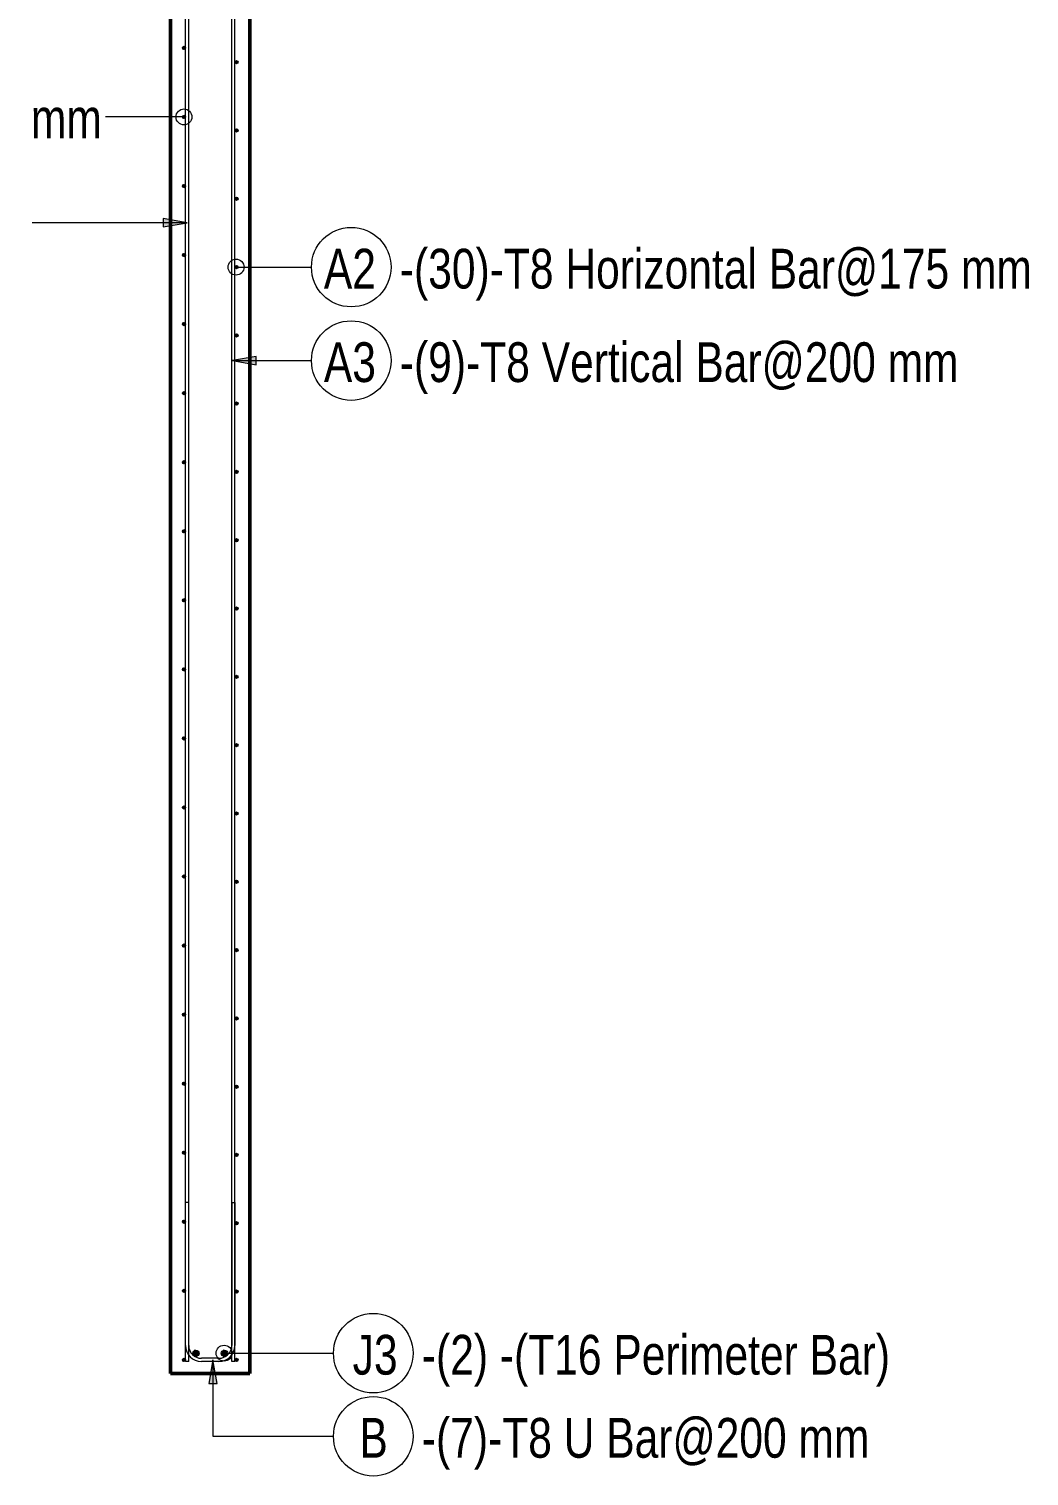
# Model space of a CAD drawing. Header units: millimetres. Extents: x 12491 to 23610, y -3081 to 6026.
# Drawn here: x 21096 to 23610, y -1653 to 1986 of the extents above; entities that cross this region are included whole.
import ezdxf

# ---------------------------------------------------------------- set-up
doc = ezdxf.new("R2010")
doc.units = ezdxf.units.MM
for name, color, linetype, lineweight in [('A-WALL', 113, 'Continuous', 25), ('S-RBAR', 171, 'Continuous', 18), ('S-RBAR-IDEN', 171, 'Continuous', 9)]:
    doc.layers.add(name, color=color, linetype=linetype, lineweight=lineweight)
doc.styles.add('Nirmala UI Semilight', font='NirmalaS.ttf', dxfattribs={"width": 0.8, "height": 100})

# ---------------------------------------------------------------- blocks, each defined once
blk = doc.blocks.new('M_Rebar Tag_rfa Dimension - DOT-793929-Elevation Right 1')
at = {"layer": 'S-RBAR-IDEN'}
blk.add_circle((11030.1, 1764.6), 100, dxfattribs=at)
blk = doc.blocks.new('M_Rebar Tag_rfa Dimension - ARROW-793927-Elevation Right 1')
at = {"layer": 'S-RBAR-IDEN'}
blk.add_circle((13474.4, 4008.8), 100, dxfattribs=at)
blk = doc.blocks.new('M_Rebar Tag_rfa MARK - DOT 1 MM-794228-Elevation Right 1')
at = {"layer": 'S-RBAR-IDEN'}
blk.add_circle((13474.4, 3609.3), 100, dxfattribs=at)

msp = doc.modelspace()

# ---------------------------------------------------------------- hatches: boundary and pattern name
at = {"layer": 'S-RBAR'}
h = msp.add_hatch(color=256, dxfattribs=at)
edge = h.paths.add_edge_path()
edge.add_arc((21485.42623, 1938.24212), 4, 0, 360)
for points in [[(21485.42623, 1934.24212), (21489.42623, 1938.24212), (21485.42623, 1942.24212), (21481.42623, 1938.24212)], [(21617.42623, 1898.41379), (21621.42623, 1902.41379), (21617.42623, 1906.41379), (21613.42623, 1902.41379)], [(21485.42623, 1760.5978), (21489.42623, 1764.5978), (21485.42623, 1768.5978), (21481.42623, 1764.5978)], [(21617.42623, 1726.65517), (21621.42623, 1730.65517), (21617.42623, 1734.65517), (21613.42623, 1730.65517)], [(21485.42623, 1586.95347), (21489.42623, 1590.95347), (21485.42623, 1594.95347), (21481.42623, 1590.95347)], [(21617.42623, 1554.89655), (21621.42623, 1558.89655), (21617.42623, 1562.89655), (21613.42623, 1558.89655)], [(21485.42623, 1413.30915), (21489.42623, 1417.30915), (21485.42623, 1421.30915), (21481.42623, 1417.30915)], [(21617.42623, 1383.13793), (21621.42623, 1387.13793), (21617.42623, 1391.13793), (21613.42623, 1387.13793)], [(21485.42623, 1239.66483), (21489.42623, 1243.66483), (21485.42623, 1247.66483), (21481.42623, 1243.66483)], [(21617.42623, 1211.37931), (21621.42623, 1215.37931), (21617.42623, 1219.37931), (21613.42623, 1215.37931)], [(21485.42623, 1066.02051), (21489.42623, 1070.02051), (21485.42623, 1074.02051), (21481.42623, 1070.02051)], [(21617.42623, 1039.62069), (21621.42623, 1043.62069), (21617.42623, 1047.62069), (21613.42623, 1043.62069)], [(21485.42623, 892.37619), (21489.42623, 896.37619), (21485.42623, 900.37619), (21481.42623, 896.37619)], [(21617.42623, 867.86207), (21621.42623, 871.86207), (21617.42623, 875.86207), (21613.42623, 871.86207)], [(21485.42623, 718.73186), (21489.42623, 722.73186), (21485.42623, 726.73186), (21481.42623, 722.73186)], [(21617.42623, 696.10345), (21621.42623, 700.10345), (21617.42623, 704.10345), (21613.42623, 700.10345)], [(21485.42623, 545.08754), (21489.42623, 549.08754), (21485.42623, 553.08754), (21481.42623, 549.08754)], [(21617.42623, 524.34483), (21621.42623, 528.34483), (21617.42623, 532.34483), (21613.42623, 528.34483)], [(21485.42623, 371.44322), (21489.42623, 375.44322), (21485.42623, 379.44322), (21481.42623, 375.44322)], [(21617.42623, 352.58621), (21621.42623, 356.58621), (21617.42623, 360.58621), (21613.42623, 356.58621)], [(21485.42623, 197.7989), (21489.42623, 201.7989), (21485.42623, 205.7989), (21481.42623, 201.7989)], [(21617.42623, 180.82759), (21621.42623, 184.82759), (21617.42623, 188.82759), (21613.42623, 184.82759)], [(21485.42623, 24.15458), (21489.42623, 28.15458), (21485.42623, 32.15458), (21481.42623, 28.15458)], [(21617.42623, 9.06897), (21621.42623, 13.06897), (21617.42623, 17.06897), (21613.42623, 13.06897)], [(21485.42623, -149.48975), (21489.42623, -145.48975), (21485.42623, -141.48975), (21481.42623, -145.48975)], [(21617.42623, -162.68966), (21621.42623, -158.68966), (21617.42623, -154.68966), (21613.42623, -158.68966)], [(21485.42623, -323.13407), (21489.42623, -319.13407), (21485.42623, -315.13407), (21481.42623, -319.13407), (21482.03433, -319.74217)], [(21617.42623, -334.44828), (21621.42623, -330.44828), (21617.42623, -326.44828), (21613.42623, -330.44828)], [(21485.42623, -496.77839), (21489.42623, -492.77839), (21485.42623, -488.77839), (21481.42623, -492.77839)], [(21617.42623, -506.2069), (21621.42623, -502.2069), (21617.42623, -498.2069), (21613.42623, -502.2069)], [(21485.42623, -670.42271), (21489.42623, -666.42271), (21485.42623, -662.42271), (21481.42623, -666.42271)], [(21617.42623, -677.96552), (21621.42623, -673.96552), (21617.42623, -669.96552), (21613.42623, -673.96552)], [(21485.42623, -844.06703), (21489.42623, -840.06703), (21485.42623, -836.06703), (21481.42623, -840.06703)], [(21617.42623, -849.72414), (21621.42623, -845.72414), (21617.42623, -841.72414), (21613.42623, -845.72414)], [(21485.42623, -1017.71136), (21489.42623, -1013.71136), (21485.42623, -1009.71136), (21481.42623, -1013.71136)], [(21617.42623, -1021.48276), (21621.42623, -1017.48276), (21617.42623, -1013.48276), (21613.42623, -1017.48276)], [(21485.42623, -1191.35568), (21489.42623, -1187.35568), (21485.42623, -1183.35568), (21481.42623, -1187.35568)], [(21617.42623, -1193.24138), (21621.42623, -1189.24138), (21617.42623, -1185.24138), (21613.42623, -1189.24138)], [(21513.07376, -1352.10845), (21522.01804, -1349.20228), (21522.01804, -1339.79772), (21513.07376, -1336.89155), (21507.5459, -1344.5)], [(21584.90378, -1352.10845), (21593.84805, -1349.20228), (21593.84805, -1339.79772), (21584.90378, -1336.89155), (21579.37592, -1344.5)], [(21485.42623, -1365), (21489.42623, -1361), (21485.42623, -1357), (21481.42623, -1361)], [(21617.42623, -1365), (21621.42623, -1361), (21617.42623, -1357), (21613.42623, -1361)]]:
    msp.add_hatch(color=256, dxfattribs=at).paths.add_polyline_path(points)
h = msp.add_hatch(color=256, dxfattribs=at)
edge = h.paths.add_edge_path()
edge.add_arc((21617.42623, 1902.41379), 4, 0, 360)
h = msp.add_hatch(color=256, dxfattribs=at)
edge = h.paths.add_edge_path()
edge.add_arc((21485.42623, 1764.5978), 4, 0, 360)
h = msp.add_hatch(color=256, dxfattribs=at)
edge = h.paths.add_edge_path()
edge.add_arc((21617.42623, 1730.65517), 4, 0, 360)
h = msp.add_hatch(color=256, dxfattribs=at)
edge = h.paths.add_edge_path()
edge.add_arc((21485.42623, 1590.95347), 4, 0, 360)
h = msp.add_hatch(color=256, dxfattribs=at)
edge = h.paths.add_edge_path()
edge.add_arc((21617.42623, 1558.89655), 4, 0, 360)
h = msp.add_hatch(color=256, dxfattribs=at)
edge = h.paths.add_edge_path()
edge.add_arc((21485.42623, 1417.30915), 4, 0, 360)
h = msp.add_hatch(color=256, dxfattribs=at)
edge = h.paths.add_edge_path()
edge.add_arc((21617.42623, 1387.13793), 4, 0, 360)
h = msp.add_hatch(color=256, dxfattribs=at)
edge = h.paths.add_edge_path()
edge.add_arc((21485.42623, 1243.66483), 4, 0, 360)
h = msp.add_hatch(color=256, dxfattribs=at)
edge = h.paths.add_edge_path()
edge.add_arc((21617.42623, 1215.37931), 4, 0, 360)
h = msp.add_hatch(color=256, dxfattribs=at)
edge = h.paths.add_edge_path()
edge.add_arc((21485.42623, 1070.02051), 4, 0, 360)
h = msp.add_hatch(color=256, dxfattribs=at)
edge = h.paths.add_edge_path()
edge.add_arc((21617.42623, 1043.62069), 4, 0, 360)
h = msp.add_hatch(color=256, dxfattribs=at)
edge = h.paths.add_edge_path()
edge.add_arc((21485.42623, 896.37619), 4, 0, 360)
h = msp.add_hatch(color=256, dxfattribs=at)
edge = h.paths.add_edge_path()
edge.add_arc((21617.42623, 871.86207), 4, 0, 360)
h = msp.add_hatch(color=256, dxfattribs=at)
edge = h.paths.add_edge_path()
edge.add_arc((21485.42623, 722.73186), 4, 0, 360)
h = msp.add_hatch(color=256, dxfattribs=at)
edge = h.paths.add_edge_path()
edge.add_arc((21617.42623, 700.10345), 4, 0, 360)
h = msp.add_hatch(color=256, dxfattribs=at)
edge = h.paths.add_edge_path()
edge.add_arc((21485.42623, 549.08754), 4, 0, 360)
h = msp.add_hatch(color=256, dxfattribs=at)
edge = h.paths.add_edge_path()
edge.add_arc((21617.42623, 528.34483), 4, 0, 360)
h = msp.add_hatch(color=256, dxfattribs=at)
edge = h.paths.add_edge_path()
edge.add_arc((21485.42623, 375.44322), 4, 0, 360)
h = msp.add_hatch(color=256, dxfattribs=at)
edge = h.paths.add_edge_path()
edge.add_arc((21617.42623, 356.58621), 4, 0, 360)
h = msp.add_hatch(color=256, dxfattribs=at)
edge = h.paths.add_edge_path()
edge.add_arc((21485.42623, 201.7989), 4, 0, 360)
h = msp.add_hatch(color=256, dxfattribs=at)
edge = h.paths.add_edge_path()
edge.add_arc((21617.42623, 184.82759), 4, 0, 360)
h = msp.add_hatch(color=256, dxfattribs=at)
edge = h.paths.add_edge_path()
edge.add_arc((21485.42623, 28.15458), 4, 0, 360)
h = msp.add_hatch(color=256, dxfattribs=at)
edge = h.paths.add_edge_path()
edge.add_arc((21617.42623, 13.06897), 4, 0, 360)
h = msp.add_hatch(color=256, dxfattribs=at)
edge = h.paths.add_edge_path()
edge.add_arc((21485.42623, -145.48975), 4, 0, 360)
h = msp.add_hatch(color=256, dxfattribs=at)
edge = h.paths.add_edge_path()
edge.add_arc((21617.42623, -158.68966), 4, 0, 360)
h = msp.add_hatch(color=256, dxfattribs=at)
edge = h.paths.add_edge_path()
edge.add_arc((21485.42623, -319.13407), 4, 0, 360)
h = msp.add_hatch(color=256, dxfattribs=at)
edge = h.paths.add_edge_path()
edge.add_arc((21617.42623, -330.44828), 4, 0, 360)
h = msp.add_hatch(color=256, dxfattribs=at)
edge = h.paths.add_edge_path()
edge.add_arc((21485.42623, -492.77839), 4, 0, 360)
h = msp.add_hatch(color=256, dxfattribs=at)
edge = h.paths.add_edge_path()
edge.add_arc((21617.42623, -502.2069), 4, 0, 360)
h = msp.add_hatch(color=256, dxfattribs=at)
edge = h.paths.add_edge_path()
edge.add_arc((21485.42623, -666.42271), 4, 0, 360)
h = msp.add_hatch(color=256, dxfattribs=at)
edge = h.paths.add_edge_path()
edge.add_arc((21617.42623, -673.96552), 4, 0, 360)
h = msp.add_hatch(color=256, dxfattribs=at)
edge = h.paths.add_edge_path()
edge.add_arc((21485.42623, -840.06703), 4, 0, 360)
h = msp.add_hatch(color=256, dxfattribs=at)
edge = h.paths.add_edge_path()
edge.add_arc((21617.42623, -845.72414), 4, 0, 360)
h = msp.add_hatch(color=256, dxfattribs=at)
edge = h.paths.add_edge_path()
edge.add_arc((21485.42623, -1013.71136), 4, 0, 360)
h = msp.add_hatch(color=256, dxfattribs=at)
edge = h.paths.add_edge_path()
edge.add_arc((21617.42623, -1017.48276), 4, 0, 360)
h = msp.add_hatch(color=256, dxfattribs=at)
edge = h.paths.add_edge_path()
edge.add_arc((21485.42623, -1187.35568), 4, 0, 360)
h = msp.add_hatch(color=256, dxfattribs=at)
edge = h.paths.add_edge_path()
edge.add_arc((21617.42623, -1189.24138), 4, 0, 360)
h = msp.add_hatch(color=256, dxfattribs=at)
edge = h.paths.add_edge_path()
edge.add_arc((21515.5459, -1344.5), 8, 0, 360)
h = msp.add_hatch(color=256, dxfattribs=at)
edge = h.paths.add_edge_path()
edge.add_arc((21587.37592, -1344.5), 8, 0, 360)
h = msp.add_hatch(color=256, dxfattribs=at)
edge = h.paths.add_edge_path()
edge.add_arc((21485.42623, -1361), 4, 0, 360)
h = msp.add_hatch(color=256, dxfattribs=at)
edge = h.paths.add_edge_path()
edge.add_arc((21617.42623, -1361), 4, 0, 360)
at = {"layer": 'S-RBAR-IDEN'}
for points in [[(21493.13282, 1498.74144), (21433.13282, 1509.32106), (21433.13282, 1488.16182)], [(21607.33675, 1151.89675), (21667.33675, 1141.31713), (21667.33675, 1162.47637)], [(21558.38966, -1360.50787), (21547.81004, -1420.50787), (21568.96928, -1420.50787)]]:
    msp.add_hatch(color=256, dxfattribs=at).paths.add_polyline_path(points)

# ---------------------------------------------------------------- linework, layer by layer
at = {"layer": 'A-WALL', "lineweight": 50}
for p, q in [((21651.42623, -1395), (21651.42623, 3650.4499)), ((21451.42623, 3060), (21451.42623, -1395)), ((21451.42623, -1395), (21651.42623, -1395))]:
    msp.add_line(p, q, dxfattribs=at)
at = {"layer": 'S-RBAR'}
for p, q in [((21489.42623, -1365), (21489.42623, 3670)), ((21497.42623, -1365), (21497.42623, 3670)), ((21605.42623, -1365), (21605.42623, 3630)), ((21613.42623, -1365), (21613.42623, 3630)), ((21485.42623, 1942.24212), (21481.42623, 1938.24212)), ((21481.42623, 1938.24212), (21485.42623, 1934.24212)), ((21489.42623, 1938.24212), (21485.42623, 1942.24212)), ((21485.42623, 1934.24212), (21489.42623, 1938.24212)), ((21617.42623, 1906.41379), (21613.42623, 1902.41379)), ((21613.42623, 1902.41379), (21617.42623, 1898.41379)), ((21621.42623, 1902.41379), (21617.42623, 1906.41379)), ((21617.42623, 1898.41379), (21621.42623, 1902.41379)), ((21485.42623, 1768.5978), (21481.42623, 1764.5978)), ((21481.42623, 1764.5978), (21485.42623, 1760.5978)), ((21489.42623, 1764.5978), (21485.42623, 1768.5978)), ((21485.42623, 1760.5978), (21489.42623, 1764.5978)), ((21617.42623, 1734.65517), (21613.42623, 1730.65517)), ((21613.42623, 1730.65517), (21617.42623, 1726.65517)), ((21621.42623, 1730.65517), (21617.42623, 1734.65517)), ((21617.42623, 1726.65517), (21621.42623, 1730.65517)), ((21485.42623, 1594.95347), (21481.42623, 1590.95347)), ((21481.42623, 1590.95347), (21485.42623, 1586.95347)), ((21489.42623, 1590.95347), (21485.42623, 1594.95347)), ((21485.42623, 1586.95347), (21489.42623, 1590.95347)), ((21617.42623, 1562.89655), (21613.42623, 1558.89655)), ((21613.42623, 1558.89655), (21617.42623, 1554.89655)), ((21621.42623, 1558.89655), (21617.42623, 1562.89655)), ((21617.42623, 1554.89655), (21621.42623, 1558.89655)), ((21485.42623, 1421.30915), (21481.42623, 1417.30915)), ((21489.42623, 1417.30915), (21485.42623, 1421.30915)), ((21481.42623, 1417.30915), (21485.42623, 1413.30915)), ((21485.42623, 1413.30915), (21489.42623, 1417.30915)), ((21617.42623, 1391.13793), (21613.42623, 1387.13793)), ((21613.42623, 1387.13793), (21617.42623, 1383.13793)), ((21621.42623, 1387.13793), (21617.42623, 1391.13793)), ((21617.42623, 1383.13793), (21621.42623, 1387.13793)), ((21485.42623, 1247.66483), (21481.42623, 1243.66483)), ((21481.42623, 1243.66483), (21485.42623, 1239.66483)), ((21489.42623, 1243.66483), (21485.42623, 1247.66483)), ((21485.42623, 1239.66483), (21489.42623, 1243.66483)), ((21617.42623, 1219.37931), (21613.42623, 1215.37931)), ((21613.42623, 1215.37931), (21617.42623, 1211.37931)), ((21621.42623, 1215.37931), (21617.42623, 1219.37931)), ((21617.42623, 1211.37931), (21621.42623, 1215.37931)), ((21485.42623, 1074.02051), (21481.42623, 1070.02051)), ((21481.42623, 1070.02051), (21485.42623, 1066.02051)), ((21489.42623, 1070.02051), (21485.42623, 1074.02051)), ((21485.42623, 1066.02051), (21489.42623, 1070.02051)), ((21617.42623, 1047.62069), (21613.42623, 1043.62069)), ((21613.42623, 1043.62069), (21617.42623, 1039.62069)), ((21621.42623, 1043.62069), (21617.42623, 1047.62069)), ((21617.42623, 1039.62069), (21621.42623, 1043.62069)), ((21485.42623, 900.37619), (21481.42623, 896.37619)), ((21481.42623, 896.37619), (21485.42623, 892.37619)), ((21489.42623, 896.37619), (21485.42623, 900.37619)), ((21485.42623, 892.37619), (21489.42623, 896.37619)), ((21617.42623, 875.86207), (21613.42623, 871.86207)), ((21621.42623, 871.86207), (21617.42623, 875.86207)), ((21613.42623, 871.86207), (21617.42623, 867.86207)), ((21617.42623, 867.86207), (21621.42623, 871.86207)), ((21485.42623, 726.73186), (21481.42623, 722.73186)), ((21481.42623, 722.73186), (21485.42623, 718.73186)), ((21489.42623, 722.73186), (21485.42623, 726.73186)), ((21485.42623, 718.73186), (21489.42623, 722.73186)), ((21617.42623, 704.10345), (21613.42623, 700.10345)), ((21613.42623, 700.10345), (21617.42623, 696.10345)), ((21621.42623, 700.10345), (21617.42623, 704.10345)), ((21617.42623, 696.10345), (21621.42623, 700.10345)), ((21485.42623, 553.08754), (21481.42623, 549.08754)), ((21481.42623, 549.08754), (21485.42623, 545.08754)), ((21489.42623, 549.08754), (21485.42623, 553.08754)), ((21485.42623, 545.08754), (21489.42623, 549.08754)), ((21617.42623, 532.34483), (21613.42623, 528.34483)), ((21613.42623, 528.34483), (21617.42623, 524.34483)), ((21621.42623, 528.34483), (21617.42623, 532.34483)), ((21617.42623, 524.34483), (21621.42623, 528.34483)), ((21485.42623, 379.44322), (21481.42623, 375.44322)), ((21481.42623, 375.44322), (21485.42623, 371.44322)), ((21489.42623, 375.44322), (21485.42623, 379.44322)), ((21485.42623, 371.44322), (21489.42623, 375.44322)), ((21617.42623, 360.58621), (21613.42623, 356.58621)), ((21613.42623, 356.58621), (21617.42623, 352.58621)), ((21621.42623, 356.58621), (21617.42623, 360.58621)), ((21617.42623, 352.58621), (21621.42623, 356.58621)), ((21485.42623, 205.7989), (21481.42623, 201.7989)), ((21481.42623, 201.7989), (21485.42623, 197.7989)), ((21489.42623, 201.7989), (21485.42623, 205.7989)), ((21485.42623, 197.7989), (21489.42623, 201.7989)), ((21617.42623, 188.82759), (21613.42623, 184.82759)), ((21613.42623, 184.82759), (21617.42623, 180.82759)), ((21621.42623, 184.82759), (21617.42623, 188.82759)), ((21617.42623, 180.82759), (21621.42623, 184.82759)), ((21485.42623, 32.15458), (21481.42623, 28.15458)), ((21481.42623, 28.15458), (21485.42623, 24.15458)), ((21489.42623, 28.15458), (21485.42623, 32.15458)), ((21485.42623, 24.15458), (21489.42623, 28.15458)), ((21617.42623, 17.06897), (21613.42623, 13.06897)), ((21613.42623, 13.06897), (21617.42623, 9.06897)), ((21621.42623, 13.06897), (21617.42623, 17.06897)), ((21617.42623, 9.06897), (21621.42623, 13.06897)), ((21485.42623, -141.48975), (21481.42623, -145.48975)), ((21481.42623, -145.48975), (21485.42623, -149.48975)), ((21489.42623, -145.48975), (21485.42623, -141.48975)), ((21485.42623, -149.48975), (21489.42623, -145.48975)), ((21617.42623, -154.68966), (21613.42623, -158.68966)), ((21613.42623, -158.68966), (21617.42623, -162.68966)), ((21621.42623, -158.68966), (21617.42623, -154.68966)), ((21617.42623, -162.68966), (21621.42623, -158.68966)), ((21485.42623, -315.13407), (21481.42623, -319.13407)), ((21481.42623, -319.13407), (21482.03433, -319.74217)), ((21482.03433, -319.74217), (21485.42623, -323.13407)), ((21489.42623, -319.13407), (21485.42623, -315.13407)), ((21485.42623, -323.13407), (21489.42623, -319.13407)), ((21617.42623, -326.44828), (21613.42623, -330.44828)), ((21621.42623, -330.44828), (21617.42623, -326.44828)), ((21613.42623, -330.44828), (21617.42623, -334.44828)), ((21617.42623, -334.44828), (21621.42623, -330.44828)), ((21485.42623, -488.77839), (21481.42623, -492.77839)), ((21481.42623, -492.77839), (21485.42623, -496.77839)), ((21489.42623, -492.77839), (21485.42623, -488.77839)), ((21485.42623, -496.77839), (21489.42623, -492.77839)), ((21617.42623, -498.2069), (21613.42623, -502.2069)), ((21613.42623, -502.2069), (21617.42623, -506.2069)), ((21621.42623, -502.2069), (21617.42623, -498.2069)), ((21617.42623, -506.2069), (21621.42623, -502.2069)), ((21485.42623, -662.42271), (21481.42623, -666.42271)), ((21481.42623, -666.42271), (21485.42623, -670.42271)), ((21489.42623, -666.42271), (21485.42623, -662.42271)), ((21485.42623, -670.42271), (21489.42623, -666.42271)), ((21617.42623, -669.96552), (21613.42623, -673.96552)), ((21613.42623, -673.96552), (21617.42623, -677.96552)), ((21621.42623, -673.96552), (21617.42623, -669.96552)), ((21617.42623, -677.96552), (21621.42623, -673.96552)), ((21485.42623, -836.06703), (21481.42623, -840.06703)), ((21489.42623, -840.06703), (21485.42623, -836.06703)), ((21481.42623, -840.06703), (21485.42623, -844.06703)), ((21485.42623, -844.06703), (21489.42623, -840.06703)), ((21617.42623, -841.72414), (21613.42623, -845.72414)), ((21613.42623, -845.72414), (21617.42623, -849.72414)), ((21621.42623, -845.72414), (21617.42623, -841.72414)), ((21617.42623, -849.72414), (21621.42623, -845.72414)), ((21497.42623, -965), (21489.42623, -965)), ((21489.42623, -1325), (21489.42623, -965)), ((21497.42623, -1325), (21497.42623, -965)), ((21605.42623, -965), (21605.42623, -1325)), ((21605.42623, -965), (21613.42623, -965)), ((21613.42623, -965), (21613.42623, -1325)), ((21485.42623, -1009.71136), (21481.42623, -1013.71136)), ((21481.42623, -1013.71136), (21485.42623, -1017.71136)), ((21489.42623, -1013.71136), (21485.42623, -1009.71136)), ((21485.42623, -1017.71136), (21489.42623, -1013.71136)), ((21617.42623, -1013.48276), (21613.42623, -1017.48276)), ((21613.42623, -1017.48276), (21617.42623, -1021.48276)), ((21621.42623, -1017.48276), (21617.42623, -1013.48276)), ((21617.42623, -1021.48276), (21621.42623, -1017.48276)), ((21485.42623, -1183.35568), (21481.42623, -1187.35568)), ((21481.42623, -1187.35568), (21485.42623, -1191.35568)), ((21489.42623, -1187.35568), (21485.42623, -1183.35568)), ((21485.42623, -1191.35568), (21489.42623, -1187.35568)), ((21617.42623, -1185.24138), (21613.42623, -1189.24138)), ((21613.42623, -1189.24138), (21617.42623, -1193.24138)), ((21621.42623, -1189.24138), (21617.42623, -1185.24138)), ((21617.42623, -1193.24138), (21621.42623, -1189.24138)), ((21513.07376, -1336.89155), (21507.5459, -1344.5)), ((21507.5459, -1344.5), (21513.07376, -1352.10845)), ((21522.01804, -1339.79772), (21513.07376, -1336.89155)), ((21522.01804, -1349.20228), (21522.01804, -1339.79772)), ((21584.90378, -1336.89155), (21579.37592, -1344.5)), ((21579.37592, -1344.5), (21584.90378, -1352.10845)), ((21593.84805, -1339.79772), (21584.90378, -1336.89155)), ((21593.84805, -1349.20228), (21593.84805, -1339.79772)), ((21485.42623, -1357), (21481.42623, -1361)), ((21481.42623, -1361), (21485.42623, -1365)), ((21489.42623, -1361), (21485.42623, -1357)), ((21485.42623, -1365), (21489.42623, -1361)), ((21497.42623, -1365), (21489.42623, -1365)), ((21513.07376, -1352.10845), (21522.01804, -1349.20228)), ((21573.42623, -1357), (21529.42623, -1357)), ((21573.42623, -1365), (21529.42623, -1365)), ((21584.90378, -1352.10845), (21593.84805, -1349.20228)), ((21613.42623, -1365), (21605.42623, -1365)), ((21617.42623, -1357), (21613.42623, -1361)), ((21613.42623, -1361), (21617.42623, -1365)), ((21621.42623, -1361), (21617.42623, -1357)), ((21617.42623, -1365), (21621.42623, -1361))]:
    msp.add_line(p, q, dxfattribs=at)
for centre, radius in [((21485.42623, 1938.24212), 4), ((21617.42623, 1902.41379), 4), ((21485.42623, 1764.5978), 4), ((21617.42623, 1730.65517), 4), ((21485.42623, 1590.95347), 4), ((21617.42623, 1558.89655), 4), ((21485.42623, 1417.30915), 4), ((21617.42623, 1387.13793), 4), ((21485.42623, 1243.66483), 4), ((21617.42623, 1215.37931), 4), ((21485.42623, 1070.02051), 4), ((21617.42623, 1043.62069), 4), ((21485.42623, 896.37619), 4), ((21617.42623, 871.86207), 4), ((21485.42623, 722.73186), 4), ((21617.42623, 700.10345), 4), ((21485.42623, 549.08754), 4), ((21617.42623, 528.34483), 4), ((21485.42623, 375.44322), 4), ((21617.42623, 356.58621), 4), ((21485.42623, 201.7989), 4), ((21617.42623, 184.82759), 4), ((21485.42623, 28.15458), 4), ((21617.42623, 13.06897), 4), ((21485.42623, -145.48975), 4), ((21617.42623, -158.68966), 4), ((21485.42623, -319.13407), 4), ((21617.42623, -330.44828), 4), ((21485.42623, -492.77839), 4), ((21617.42623, -502.2069), 4), ((21485.42623, -666.42271), 4), ((21617.42623, -673.96552), 4), ((21485.42623, -840.06703), 4), ((21617.42623, -845.72414), 4), ((21485.42623, -1013.71136), 4), ((21617.42623, -1017.48276), 4), ((21485.42623, -1187.35568), 4), ((21617.42623, -1189.24138), 4), ((21515.5459, -1344.5), 8), ((21587.37592, -1344.5), 8), ((21485.42623, -1361), 4), ((21617.42623, -1361), 4)]:
    msp.add_circle(centre, radius, dxfattribs=at)
for centre, radius, start, end in [((21529.42623, -1325), 40, 180, 270), ((21529.42623, -1325), 32, 180, 270), ((21573.42623, -1325), 32, 270, 0), ((21573.42623, -1325), 40, 270, 0)]:
    msp.add_arc(centre, radius, start, end, dxfattribs=at)
at = {"layer": 'S-RBAR-IDEN'}
for p, q in [((21485.44321, 1764.6078), (21288.01642, 1764.6078)), ((21493.13282, 1498.74144), (21104.01642, 1498.74144)), ((21493.13282, 1498.74144), (21433.13282, 1509.32106)), ((21433.13282, 1509.32106), (21433.13282, 1488.16182)), ((21433.13282, 1488.16182), (21493.13282, 1498.74144)), ((21616.39664, 1387.02054), (21805.99048, 1387.02054)), ((21667.33675, 1162.47637), (21607.33675, 1151.89675)), ((21607.33675, 1151.89675), (21667.33675, 1141.31713)), ((21607.33675, 1151.89675), (21805.99048, 1151.89675)), ((21667.33675, 1141.31713), (21667.33675, 1162.47637)), ((21586.29059, -1344.15197), (21861.37287, -1344.15197)), ((21558.38966, -1360.50787), (21547.81004, -1420.50787)), ((21568.96928, -1420.50787), (21558.38966, -1360.50787)), ((21558.38966, -1360.50787), (21558.38966, -1553.14215)), ((21547.81004, -1420.50787), (21568.96928, -1420.50787)), ((21558.38966, -1553.14215), (21861.37287, -1553.14215))]:
    msp.add_line(p, q, dxfattribs=at)
for centre in [(21485.44321, 1764.6078), (21616.39664, 1387.02054), (21586.29059, -1344.15197)]:
    msp.add_circle(centre, 20, dxfattribs=at)

# ---------------------------------------------------------------- block references
for name, p in [('M_Rebar Tag_rfa Dimension - DOT-793929-Elevation Right 1', (10875.8878, -377.58726)), ('M_Rebar Tag_rfa Dimension - ARROW-793927-Elevation Right 1', (8431.61002, -2856.93687)), ('M_Rebar Tag_rfa MARK - DOT 1 MM-794228-Elevation Right 1', (8486.99242, -4953.46944)), ('M_Rebar Tag_rfa Dimension - ARROW-793927-Elevation Right 1', (8486.99242, -5561.97577))]:
    msp.add_blockref(name, p, dxfattribs=at)

# ---------------------------------------------------------------- texts
at = {"layer": 'S-RBAR-IDEN', "char_height": 100, "attachment_point": 1, "style": 'Nirmala UI Semilight'}
for s, insert, width in [('-(26)-T8 Horizontal Bar@175 mm', (19689.93642, 1810.6897), 1934.3116), ('A2', (21837.22131, 1433.10244), 159.0548), ('-(30)-T8 Horizontal Bar@175 mm', (22028.20182, 1433.10244), 1934.3116), ('-(9)-T8 Vertical Bar@200 mm', (22028.20182, 1197.97865), 1713.6872), ('A3', (21837.22131, 1197.97865), 159.0548), ('J3', (21909.5637, -1298.07007), 118.0084), ('-(2) -(T16 Perimeter Bar)', (22083.58422, -1298.07007), 1398.143), ('B', (21926.5237, -1507.06025), 76.962), ('-(7)-T8 U Bar@200 mm', (22083.58422, -1507.06025), 1367.3582)]:
    msp.add_mtext(s, dxfattribs=dict(at, insert=insert, width=width))

doc.saveas('drawing.dxf')
